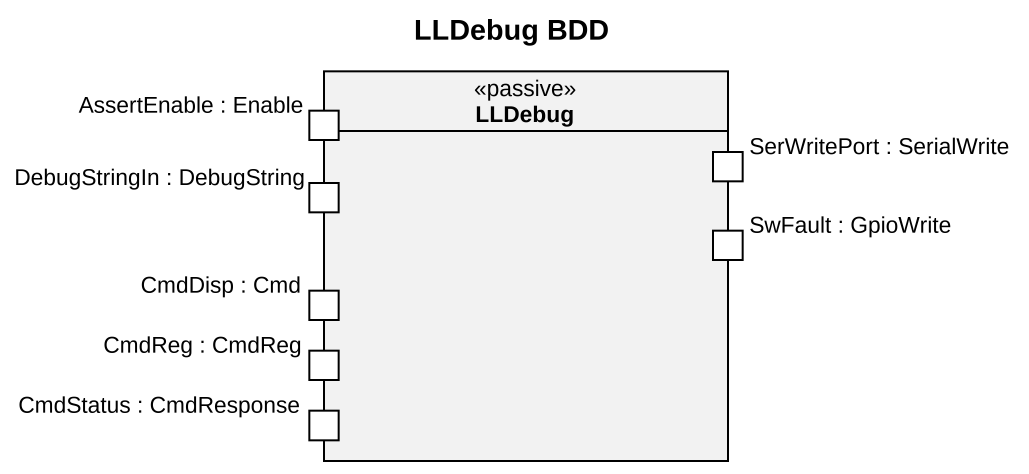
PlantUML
@startuml
title LLDebug BDD
rectangle LLDebug <<passive>> {
  port "AssertEnable : Enable" as AssertEnable_Enable
  port "DebugStringIn : DebugString" as DebugStringIn_DebugString
  port "SerWritePort : SerialWrite" as SerWritePort_SerialWrite
  port "CmdDisp : Cmd" as CmdDisp_Cmd
  port "SwFault : GpioWrite" as SwFault_GpioWrite
  port "CmdReg : CmdReg" as CmdReg_CmdReg
  port "CmdStatus : CmdResponse" as CmdStatus_CmdResponse
}
@enduml
